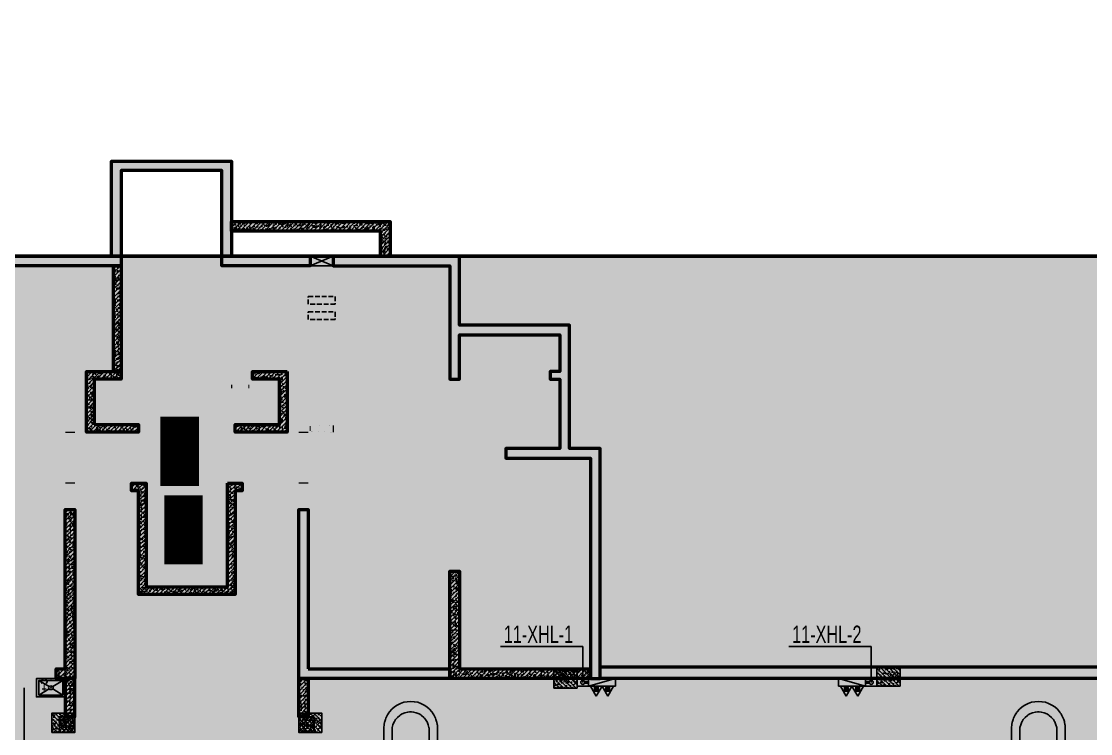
# Model space of a CAD drawing. Extents: x -1338203 to 1886333, y -530034 to 1031844.
# Drawn here: x 775003 to 802815, y -350583 to -332071 of the extents above; entities that cross this region are included whole.
import ezdxf

# ---------------------------------------------------------------- set-up
doc = ezdxf.new("R2010")
doc.units = 0
doc.header["$LTSCALE"] = 1000
doc.header["$MEASUREMENT"] = 0
doc.linetypes.add('M07预留预埋-B2$0$DASH', pattern=[0.35, 0.25, -0.1])
for name, color, linetype in [('0P-EQUIP-CW', 7, 'Continuous'), ('0P-PIPE-CW', 3, 'Continuous'), ('A-FIRE', 7, 'Continuous'), ('M07预留预埋-B2$0$0M-A-JGLD', 3, 'Continuous'), ('M07预留预埋-B2$0$0M-A-LD', 4, 'Continuous'), ('p-a-core', 1, 'Continuous'), ('S-07-墙柱B2_B1$0$0S-CC-LINE', 52, 'Continuous'), ('S-07-墙柱B2_B1$0$0S-CW-HATCH', 251, 'Continuous'), ('S-07-墙柱B2_B1$0$0S-CW-HATCH-UP', 251, 'Continuous'), ('S-07-墙柱B2_B1$0$0S-S-HOLE', 55, 'Continuous'), ('S001地下二墙柱$0$S001地下二墙柱$0$0S-CC-LINE', 52, 'Continuous'), ('S001地下二墙柱$0$S001地下二墙柱$0$0S-CW-HATCH', 251, 'Continuous'), ('S001地下二墙柱$0$S001地下二墙柱$0$0S-CW-HATCH-UP', 251, 'Continuous'), ('地面指向箭头', 7, 'Continuous'), ('负二层消火栓$0$负二层消火栓$0$0P-ACC-FH', 7, 'Continuous'), ('负二层消火栓$0$负二层消火栓$0$0P-DIM-FH', 3, 'Continuous'), ('负二层消火栓$0$负二层消火栓$0$0P-PIPE-FH', 1, 'Continuous'), ('负二层消火栓$0$负二层消火栓$0$0P-VPIPE-FH', 1, 'Continuous'), ('负二层消火栓$0$负二层消火栓$1$0P-EQUIP-FH', 7, 'Continuous'), ('负二层集水坑及排水沟$0$负二层集水坑及排水沟$0$0P-A-LEAD', 3, 'Continuous'), ('负二层集水坑及排水沟$0$负二层集水坑及排水沟$0$P001-预留预埋-B1$0$0A-O-FIXT', 6, 'Continuous')]:
    doc.layers.add(name, color=color, linetype=linetype)
doc.layers.add('p-h-walkable', color=7, linetype='Continuous', lineweight=70, true_color=0xf0f0f0)
doc.layers.add('S-07-墙柱B2_B1$0$0S-CW-LINE', color=7, linetype='Continuous', lineweight=50)
doc.layers.add('S001地下二墙柱$0$0S-CW-LINE', color=7, linetype='Continuous', lineweight=50)
doc.styles.add('负二层消火栓$0$负二层消火栓$0$AAD-S', font='aad-s.shx', dxfattribs={"width": 0.7, "bigfont": 'aad-hztxt.shx'})
pattern_1 = [(45, (758006.5994764189, -346860.9265781427), (-53.03300858899106, 53.03300858899107), []), (49.99999999999999, (758006.5994764189, -346860.9265781427), (215.178054780226, -18.82564049477853), [22.5, -247.5]), (355, (758006.5994764189, -346860.9265781427), (-41.6254000839, 225.6576401100035), [18, -198]), (100.4514, (758024.5309804189, -346862.4953801428), (173.5528145142065, 206.8318626182861), [19.122057, -210.3426336]), (46.18420000000002, (758006.5994764189, -346800.9265781427), (320.1723145876933, -49.65570429870542), [33.74999999999969, -371.2499999999976]), (96.6356, (758033.2804999189, -346805.0645702427), (280.398811664611, 292.2353612701325), [28.6830864, -315.5139]), (351.1842, (758006.5994764189, -346800.9265781427), (280.3985835400882, 292.2355802775974), [27, -297]), (21, (758036.5994764189, -346815.9265781427), (179.0721156355385, -120.7856671996016), [22.5, -247.5]), (326.0000000000001, (758036.5994764189, -346815.9265781427), (72.99459957647451, 217.5450135140559), [18, -198]), (71.4514, (758051.522146319, -346825.9920599427), (252.066788574447, 96.75914901298572), [19.122057, -210.3426336]), (37.50000000000001, (758006.5994764189, -346860.9265781427), (3.647956595187201, 99.86815614939344), [0, -195.6, 0, -201, 0, -198.75]), (7.499999999999999, (758006.5994764189, -346860.9265781427), (78.92086123264458, 118.3235135647081), [0, -114.6, 0, -191.1, 0, -75.75]), (327.5, (757939.699476419, -346860.9265781427), (160.1467308517227, -6.766461520313927), [0, -75, 0, -234, 0, -310.5]), (317.5, (757909.699476419, -346860.9265781427), (174.9558508027159, 30.03149469969532), [0, -97.5, 0, -155.4, 0, -220.5])]
pattern_2 = [(45, (758006.5994764189, -346860.9265781427), (-53.03300858899106, 53.03300858899107), []), (49.99999999999999, (758006.5994764189, -346860.9265781427), (215.178054780226, -18.82564049477853), [22.5, -247.5]), (355, (758006.5994764189, -346860.9265781427), (-41.6254000839, 225.6576401100035), [18, -198]), (100.4514, (758024.5309804189, -346862.4953801428), (173.5528145142065, 206.8318626182861), [19.122057, -210.3426336]), (46.18420000000002, (758006.5994764189, -346800.9265781427), (320.1723145876933, -49.65570429870542), [33.74999999999984, -371.2499999999987]), (96.6356, (758033.2804999189, -346805.0645702427), (280.398811664611, 292.2353612701325), [28.6830864, -315.5139]), (351.1842, (758006.5994764189, -346800.9265781427), (280.3985835400882, 292.2355802775974), [27, -297]), (21, (758036.5994764189, -346815.9265781427), (179.0721156355385, -120.7856671996016), [22.5, -247.5]), (326.0000000000001, (758036.5994764189, -346815.9265781427), (72.99459957647451, 217.5450135140559), [18, -198]), (71.4514, (758051.522146319, -346825.9920599427), (252.066788574447, 96.75914901298572), [19.122057, -210.3426336]), (37.50000000000001, (758006.5994764189, -346860.9265781427), (3.647956595187201, 99.86815614939344), [0, -195.6, 0, -201, 0, -198.75]), (7.499999999999999, (758006.5994764189, -346860.9265781427), (78.92086123264458, 118.3235135647081), [0, -114.6, 0, -191.1, 0, -75.75]), (327.5, (757939.699476419, -346860.9265781427), (160.1467308517227, -6.766461520313927), [0, -75, 0, -234, 0, -310.5]), (317.5, (757909.699476419, -346860.9265781427), (174.9558508027159, 30.03149469969532), [0, -97.5, 0, -155.4, 0, -220.5])]

# ---------------------------------------------------------------- blocks, each defined once
blk = doc.blocks.new('负二层集水坑及排水沟$0$负二层集水坑及排水沟$0$P001-预留预埋-B1$0$$lvtry$00000191')
at = {"color": 0}
for p, q in [((-250, -50, 1e-08), (-39.04344047215272, -218.7652476222793, 1e-08)), ((39.04344047215272, -218.7652476222793, 1e-08), (250, -50, 1e-08)), ((-250, -450, 1e-08), (-39.04344047215272, -281.2347523777207, 1e-08)), ((39.04344047215272, -281.2347523777244, 1e-08), (250, -450, 1e-08))]:
    blk.add_line(p, q, dxfattribs=at)
at = {"color": 0, "elevation": 1e-08}
for points in [[(300, -500), (300, 0), (-300, 0), (-300, -500)], [(250, -450), (250, -50), (-250, -50), (-250, -450)]]:
    blk.add_lwpolyline(points, close=True, dxfattribs=at)
at = {"color": 0}
blk.add_circle((0, -250, 1e-08), 50, dxfattribs=at)
for p in [(0, -50, 1e-08), (0, -250, 1e-08)]:
    blk.add_point(p, dxfattribs=at)
blk = doc.blocks.new('负二层集水坑及排水沟')
at = {"layer": '负二层集水坑及排水沟$0$负二层集水坑及排水沟$0$0P-A-LEAD'}
blk.add_line((8711.774340932956, -185780.0005658881), (8711.774340932956, -191994.5736528912), dxfattribs=at)
at = {"layer": '负二层集水坑及排水沟$0$负二层集水坑及排水沟$0$P001-预留预埋-B1$0$0A-O-FIXT', "xscale": 1.25, "yscale": 0.96}
blk.add_blockref('负二层集水坑及排水沟$0$负二层集水坑及排水沟$0$P001-预留预埋-B1$0$$lvtry$00000191', (9406.229653216898, -185540.0005656483, -9.999997671946885e-09), dxfattribs=at)
blk = doc.blocks.new('M07预留预埋-B2')
at = {"layer": 'M07预留预埋-B2$0$0M-A-JGLD'}
blk.add_lwpolyline([(24510.00016832619, 8690.000262464804, 0, 0, 0), (25110.00044202853, 8689.999737535662, 30, 30, 0), (25110.00015264278, 8440.00000186474, 0, 0, 0), (24510.00015253433, 8440, 30, 30, 0), (24510.00016832619, 8690.000262464804, 30, 30, 0)], format="xyseb", dxfattribs=at)
at = {"layer": 'M07预留预埋-B2$0$0M-A-LD', "linetype": 'M07预留预埋-B2$0$DASH', "ltscale": 0.5}
for points, elevation in [([(24459.99999999971, 7639.707312766695), (25159.99999999948, 7639.707312766695), (25159.99999999953, 7439.76648700342), (24459.99999999977, 7439.76648700342)], 1e-05), ([(24459.99999999959, 7239.477725648321), (25159.99999999936, 7239.477725648321), (25159.99999999942, 7039.536899885046), (24459.99999999965, 7039.536899885046)], 5e-06)]:
    blk.add_lwpolyline(points, close=True, dxfattribs=dict(at, elevation=elevation))
at = {"layer": 'M07预留预埋-B2$0$0M-A-LD', "elevation": 2600}
for points in [[(22465.00000095312, 5250.128775174613, 0, 0, 0), (22915.00000095423, 5250.128775172983, 30, 30, 0), (22915.00000091639, 5350.064387604361, 0, 0, 0), (22465.0000009909, 5350.064387605991, 30, 30, 0), (22465.00000095312, 5250.128775174613, 30, 30, 0)], [(25110.00000000055, 4110.00000000227, 0, 0, 0), (24509.99999999945, 4110.00000000064, 30, 30, 0), (24509.9999999991, 4290.00000000064, 0, 0, 0), (25109.99999992459, 4290.00000000227, 30, 30, 0), (25110.00000000055, 4110.00000000227, 30, 30, 0)]]:
    blk.add_lwpolyline(points, format="xyseb", dxfattribs=at)
at = {"layer": 'M07预留预埋-B2$0$0M-A-LD'}
for points in [[(18390.35576866608, 4109.928553435078, 0, 0, 0), (18390.35576767172, 2789.928553434263, 30, 30, 0), (18139.99999900023, 2789.999999999185, 0, 0, 0), (18140.3557676663, 4110.076112831943, 30, 30, 0), (18390.35576767172, 4109.928553435078, 30, 30, 0)], [(24460.00000099436, 4110, 0, 0, 0), (24460, 2789.999999999185, 30, 30, 0), (24209.64423132851, 2790.071446564107, 0, 0, 0), (24209.99999999459, 4110.147559396864, 30, 30, 0), (24460, 4110, 30, 30, 0)]]:
    blk.add_lwpolyline(points, format="xyseb", dxfattribs=at)
blk = doc.blocks.new('M001-预留预埋B2')
for p in [(-8358.767723182682, -183249.9998506577), (-8358.767723182682, -183249.999850658)]:
    blk.add_blockref('M07预留预埋-B2', p)
blk = doc.blocks.new('负二层消火栓$0$负二层消火栓$1$$TwtSys$00000546')
h = blk.add_hatch()
h.set_pattern_fill('ANSI31', color=256, scale=200, style=0)
h.set_pattern_definition([(45, (-38543.80223862439, -6670.830405693208), (-17.67766952966369, 17.67766952966369), [])])
h.paths.add_polyline_path([(-64.92232553117356, 173.7449990885525), (64.922325531159, 173.7449990885525), (64.922325531159, 43.90034802621994), (-64.92232553117356, 43.90034802621994)])
for points in [[(0, 343.6163707387423), (-198.3870041439732, 0), (198.3870041439732, 0)], [(-64.92232553117356, 173.7449990885525), (64.922325531159, 173.7449990885525), (64.922325531159, 43.90034802621994), (-64.92232553117356, 43.90034802621994)]]:
    blk.add_lwpolyline(points, close=True)
blk = doc.blocks.new('负二层消火栓$0$负二层消火栓$0$$TwtSys$00000434')
for p, q in [((-0.5, 0.5), (-0.5, -0.5)), ((-0.5, -0.5), (0.5, 0.5)), ((0.5, 0.5), (-0.5, 0.5)), ((0.5, -0.5), (0.5, 0.5)), ((-0.5, -0.5), (0.5, -0.5))]:
    blk.add_line(p, q)
blk.add_solid([(0.5, -0.5), (0.5, 0.5), (-0.5, -0.5)])
blk = doc.blocks.new('负二层消火栓')
at = {"layer": '负二层消火栓$0$负二层消火栓$0$0P-ACC-FH'}
for points, elevation in [([(24090.94880019815, -185739.9758755894), (24090.94880019815, -185539.9758755894), (23091.38023761392, -185539.9758755894), (23091.38023761392, -185739.9758755894)], -7.843934405345578e-09), ([(29891.63819663273, -185740.0017453785), (29891.63819663273, -185540.0017453785), (30891.20675921696, -185540.0017453785), (30891.20675921696, -185740.0017453785)], 1.287211060078963e-09)]:
    blk.add_lwpolyline(points, close=True, dxfattribs=dict(at, elevation=elevation))
at = {"layer": '负二层消火栓$0$负二层消火栓$0$0P-DIM-FH'}
for p, q in [((23240.949600133, -184704.6844681712), (21096.12732612703, -184704.6844681712)), ((23240.949600133, -185640.0006985178), (23240.949600133, -184704.6844681712)), ((30741.63739669789, -184704.6844681712), (28596.81512269191, -184704.6844681712)), ((30741.63739669789, -185640.0006985178), (30741.63739669789, -184704.6844681712))]:
    blk.add_line(p, q, dxfattribs=at)
at = {"layer": '负二层消火栓$0$负二层消火栓$0$0P-PIPE-FH', "linetype": 'Continuous', "const_width": 82.5}
for points in [[(23293.449600133, -185639.9748316533), (23390.94880019664, -185639.9748316522)], [(30689.13739669789, -185640.0007014433), (30591.63819663046, -185640.0007014439)]]:
    blk.add_lwpolyline(points, dxfattribs=at)
at = {"layer": '负二层消火栓$0$负二层消火栓$0$0P-VPIPE-FH', "linetype": 'Continuous'}
for centre in [(23240.949600133, -185639.9748316538), (30741.63739669789, -185640.000701443)]:
    blk.add_circle(centre, 52.5, dxfattribs=at)
at = {"layer": '负二层消火栓$0$负二层消火栓$0$0P-ACC-FH', "xscale": -700, "yscale": -200, "zscale": 700}
blk.add_blockref('负二层消火栓$0$负二层消火栓$0$$TwtSys$00000434', (23740.94880019815, -185639.9758755894), dxfattribs=at)
at = {"layer": '负二层消火栓$0$负二层消火栓$0$0P-ACC-FH', "xscale": -700, "yscale": 200, "zscale": 700, "rotation": 180}
blk.add_blockref('负二层消火栓$0$负二层消火栓$0$$TwtSys$00000434', (30241.63819663273, -185640.0017453785), dxfattribs=at)
at = {"layer": '负二层消火栓$0$负二层消火栓$1$0P-EQUIP-FH', "yscale": 0.75, "zscale": 0.75, "rotation": 180}
for p, xscale in [((23592.15847742732, -185739.97479682, 799.9981982302633), -0.75), ((23889.73898364336, -185739.97479682, 799.9981982302633), -0.75), ((30092.84801318753, -185740.0006666092, 799.9981982393944), 0.75), ((30390.42851940356, -185740.0006666092, 799.9981982393944), 0.75)]:
    blk.add_blockref('负二层消火栓$0$负二层消火栓$1$$TwtSys$00000546', p, dxfattribs=dict(at, xscale=xscale))
at = {"layer": '负二层消火栓$0$负二层消火栓$0$0P-DIM-FH', "color": 7, "style": '负二层消火栓$0$负二层消火栓$0$AAD-S', "width": 0.7}
for s, p in [('11-XHL-1', (21186.12732612703, -184614.6844681712)), ('11-XHL-2', (28686.81512269191, -184614.6844681712))]:
    blk.add_text(s, height=450, dxfattribs=at).set_placement(p)
blk = doc.blocks.new('$TwtSys$00000320')
at = {"const_width": 20}
for points in [[(0, 0), (0, -120.6503017997838)], [(-36.84670329549408, -83.04496303484302), (36.84670329549408, -83.04496303484302)]]:
    blk.add_lwpolyline(points, dxfattribs=at)
blk = doc.blocks.new('A$Ca805bf96')
at = {"layer": '0P-PIPE-CW', "linetype": 'Continuous'}
for centre in [(9231.232945273281, -185615.0132605009), (9231.368877148721, -185614.9945127204)]:
    blk.add_arc(centre, 74.99999999993295, 315, 225, dxfattribs=at)
at = {"layer": '0P-EQUIP-CW', "xscale": 1.5, "yscale": -1.5, "zscale": 1.5, "rotation": 180.0000000000463}
for p in [(9231.232945273281, -185690.0132605009), (9231.368877148721, -185689.9945127203)]:
    blk.add_blockref('$TwtSys$00000320', p, dxfattribs=at)
blk = doc.blocks.new('2-13')
blk.add_blockref('A$Ca805bf96', (766365.3666062295, -163610.6278328501))
blk = doc.blocks.new('JTDT')
at = {"layer": 'A-FIRE'}
h = blk.add_hatch(color=251, dxfattribs=at)
h.dxf.hatch_style = 1
h.paths.add_polyline_path([(189164.8465497005, 82916.4021456521), (189161.857891531, 82988.18672551343), (189158.8621242794, 82988.18672551343), (189146.9003825193, 83059.9713942383), (189143.9117243498, 83074.92881438648), (189125.9655571686, 83122.78271278203), (189113.9967063263, 83161.66388304089), (189105.0236227357, 83179.6170704409), (189081.1001392155, 83230.45962700574), (189072.127055625, 83245.4169582905), (189057.1695466132, 83269.34737316577), (189036.2347212625, 83299.25545983412), (189024.2658704202, 83317.20162701537), (189021.2772122507, 83320.1901074578), (189021.2772122507, 83323.18596357293), (188961.4549961941, 83388.98585142265), (188892.6660947209, 83448.80868952395), (188817.8856587444, 83499.65133495233), (188734.1392482594, 83541.52836132655), (188650.3928377745, 83571.43600367731), (188560.6627127766, 83586.39333496196), (188467.9361096187, 83592.37811583723), (188378.2052737126, 83586.39333496196), (188288.4744378066, 83571.43600367731), (188201.7393691521, 83541.52836132643), (188117.9865604931, 83499.65133495245), (188043.2132335988, 83448.80868952395), (187974.4179339516, 83388.98585142265), (187914.6014051608, 83323.18596357293), (187914.6014051608, 83320.1901074578), (187911.6063488173, 83317.20162701537), (187899.643896149, 83299.25545983424), (187881.6977289678, 83269.34737316589), (187863.7522726948, 83245.4169582905), (187857.7671363654, 83230.45962700574), (187830.8478855936, 83179.6170704409), (187821.874802003, 83161.66388304101), (187809.9137711511, 83122.78271278203), (187794.9562621394, 83074.92881438648), (187788.9782348922, 83059.97139423818), (187777.0100949581, 82988.18672551343), (187771.032067711, 82916.40214565198), (187771.032067711, 82895.46749802853), (187771.032067711, 82838.64051604236), (187771.032067711, 81938.33781154593), (187558.667430614, 81938.33781154593), (187558.667430614, 81935.3495088307), (187866.740219956, 80625.28179278027), (187875.7133035467, 80592.37811658718), (187881.6977289678, 80625.28179278027), (188189.771229218, 81935.34950883058), (187983.3910175422, 81935.3495088307), (187983.3910175422, 81938.33781154593), (187983.3910175422, 82838.64051604236), (187986.3860738856, 82895.4674980283), (187989.3747320551, 82916.4021456521), (188007.3208992364, 82988.18672551343), (188037.2288081776, 83059.9713942383), (188046.2018917683, 83074.92881438648), (188076.1169097918, 83122.78271278192), (188109.0134769026, 83161.66388304101), (188123.9709859143, 83179.61707044102), (188183.7932019709, 83230.45962700574), (188204.7287382298, 83245.4169582905), (188246.6047871052, 83269.34737316589), (188318.3894558301, 83299.25545983412), (188390.1741245549, 83317.20162701537), (188441.0168588469, 83320.1901074578), (188467.9361096187, 83323.18596357305), (188491.8667022211, 83320.19010745769), (188542.7165455953, 83317.20162701525), (188614.500503412, 83299.25545983412), (188686.2851721369, 83269.34737316577), (188728.1548228383, 83245.4169582905), (188749.0967572712, 83230.45962700574), (188808.9125751538, 83179.6170704409), (188823.8700841655, 83161.66388304101), (188856.7737603585, 83122.78271278203), (188886.6816692998, 83074.9288143866), (188895.6540419822, 83059.9713942383), (188925.5619509234, 82988.18672551343), (188943.5088290129, 82916.40214565198), (188946.5045962646, 82895.46749802842), (188949.4925435258, 82838.64051604236), (188949.4925435258, 80625.28179278027), (189167.83520787, 80625.28179278027), (189167.83520787, 82838.64051604236), (189167.83520787, 82895.46749802842)])
at = {"layer": '地面指向箭头', "color": 251, "linetype": 'Continuous'}
blk.add_lwpolyline([(189164.8465497005, 82916.4021456521), (189161.857891531, 82988.18672551343), (189158.8621242794, 82988.18672551343), (189146.9003825193, 83059.9713942383), (189143.9117243498, 83074.92881438648), (189125.9655571686, 83122.78271278203), (189113.9967063263, 83161.66388304089), (189105.0236227357, 83179.6170704409), (189081.1001392155, 83230.45962700574), (189072.127055625, 83245.4169582905), (189057.1695466132, 83269.34737316577), (189036.2347212625, 83299.25545983412), (189024.2658704202, 83317.20162701537), (189021.2772122507, 83320.1901074578), (189021.2772122507, 83323.18596357293), (188961.4549961941, 83388.98585142265), (188892.6660947209, 83448.80868952395), (188817.8856587444, 83499.65133495233), (188734.1392482594, 83541.52836132655), (188650.3928377745, 83571.43600367731), (188560.6627127766, 83586.39333496196), (188467.9361096187, 83592.37811583723), (188378.2052737126, 83586.39333496196), (188288.4744378066, 83571.43600367731), (188201.7393691521, 83541.52836132643), (188117.9865604931, 83499.65133495245), (188043.2132335988, 83448.80868952395), (187974.4179339516, 83388.98585142265), (187914.6014051608, 83323.18596357293), (187914.6014051608, 83320.1901074578), (187911.6063488173, 83317.20162701537), (187899.643896149, 83299.25545983424), (187881.6977289678, 83269.34737316589), (187863.7522726948, 83245.4169582905), (187857.7671363654, 83230.45962700574), (187830.8478855936, 83179.6170704409), (187821.874802003, 83161.66388304101), (187809.9137711511, 83122.78271278203), (187794.9562621394, 83074.92881438648), (187788.9782348922, 83059.97139423818), (187777.0100949581, 82988.18672551343), (187771.032067711, 82916.40214565198), (187771.032067711, 82895.46749802853), (187771.032067711, 82838.64051604236), (187771.032067711, 81938.33781154593), (187558.667430614, 81938.33781154593), (187558.667430614, 81935.3495088307), (187866.740219956, 80625.28179278027), (187875.7133035467, 80592.37811658718), (187881.6977289678, 80625.28179278027), (188189.771229218, 81935.34950883058), (187983.3910175422, 81935.3495088307), (187983.3910175422, 81938.33781154593), (187983.3910175422, 82838.64051604236), (187986.3860738856, 82895.4674980283), (187989.3747320551, 82916.4021456521), (188007.3208992364, 82988.18672551343), (188037.2288081776, 83059.9713942383), (188046.2018917683, 83074.92881438648), (188076.1169097918, 83122.78271278192), (188109.0134769026, 83161.66388304101), (188123.9709859143, 83179.61707044102), (188183.7932019709, 83230.45962700574), (188204.7287382298, 83245.4169582905), (188246.6047871052, 83269.34737316589), (188318.3894558301, 83299.25545983412), (188390.1741245549, 83317.20162701537), (188441.0168588469, 83320.1901074578), (188467.9361096187, 83323.18596357305), (188491.8667022211, 83320.19010745769), (188542.7165455953, 83317.20162701525), (188614.500503412, 83299.25545983412), (188686.2851721369, 83269.34737316577), (188728.1548228383, 83245.4169582905), (188749.0967572712, 83230.45962700574), (188808.9125751538, 83179.6170704409), (188823.8700841655, 83161.66388304101), (188856.7737603585, 83122.78271278203), (188886.6816692998, 83074.9288143866), (188895.6540419822, 83059.9713942383), (188925.5619509234, 82988.18672551343), (188943.5088290129, 82916.40214565198), (188946.5045962646, 82895.46749802842), (188949.4925435258, 82838.64051604236), (188949.4925435258, 80625.28179278027), (189167.83520787, 80625.28179278027), (189167.83520787, 82838.64051604236), (189167.83520787, 82895.46749802842), (189164.8465497005, 82916.4021456521)], dxfattribs=at)
blk = doc.blocks.new('A$C3d42903c')
at = {"layer": '地面指向箭头', "color": 251}
for p in [(184014.7685583391, 95899.01774950331), (200342.0213870517, 95899.01774950331)]:
    blk.add_blockref('JTDT', p, dxfattribs=at)

msp = doc.modelspace()

# ---------------------------------------------------------------- hatches: boundary and pattern name
at = {"layer": 'p-h-walkable', "ltscale": 0.002}
h = msp.add_hatch(color=256, dxfattribs=at)
h.dxf.hatch_style = 1
h.paths.add_polyline_path([(728556.4094088443, -320761.2911765109), (728556.3547588947, -348211.5017243018), (746356.3484443948, -348211.5017242723), (750916.3484443898, -338175.0097184044), (842896.3491870692, -338175.0097184044), (843211.3492125742, -349155.0095694998), (839116.3492611168, -349155.0095695712), (839116.3492611168, -377051.4870058745), (864906.3547584309, -377051.4870058745), (864906.3547584309, -390806.5711709709), (875856.3484613771, -395571.4871842109), (875856.348461363, -404751.4874804067), (834560.3103806074, -404751.4874803963), (839142.6757868899, -442064.2876435285), (869465.2134576387, -438340.3927054469), (871163.1928136485, -452166.5193397896), (873704.0511599232, -451854.4778597266), (877328.6078072718, -464960.3959546241), (761875.9874196091, -479139.0716770189), (761132.9487910755, -468418.2650628918), (764950.6384080613, -465209.0494699521), (763252.8257613134, -451384.280298188), (799242.4407485438, -446964.4145689445), (793807.3212043041, -404751.4870716078), (750756.3491663808, -404751.4872862076), (751556.349166161, -388854.9743852809), (648066.6070076446, -388604.4137855553), (648066.5844366426, -380374.4093295055), (641016.6027933541, -380374.4093186745), (641512.3361103976, -365348.1631979565), (660006.5996086108, -364574.4137855692), (660306.599609829, -340846.8171705838), (656406.6057762853, -340846.8171707173), (656406.6057762853, -336396.8171708743), (656656.3547443041, -340532.365631887), (656406.3547442622, -332417.3777717449), (712156.3557747989, -332417.3777717449), (712080.9374175866, -320761.2911765098)])
at = {"layer": 'S-07-墙柱B2_B1$0$0S-CW-HATCH'}
h = msp.add_hatch(color=256, dxfattribs=at)
h.dxf.hatch_style = 1
h.paths.add_polyline_path([(782516.5996447452, -338420.9265781426), (780216.5994764189, -338420.9265781426), (780216.5994764189, -335950.9265781426), (777596.5994764189, -335950.9265781426), (777596.5994764189, -338420.9265781426), (772416.5994764189, -338420.9265781426), (772416.5994764189, -343150.9265781426), (772216.5994764189, -343150.9265781426), (772216.5994764189, -338420.9265781426), (765096.5994764189, -338420.9265781426), (765096.5994764189, -343150.9265781426), (764896.5994764189, -343150.9265781426), (764896.5994764189, -338420.9265781426), (759716.5994764189, -338420.9265781426), (759716.5994764189, -335950.9265781426), (757096.5994764189, -335950.9265781426), (757096.5994764189, -338420.9265781426), (756116.5994764189, -338420.9265781426), (751166.5994764189, -338420.9265781426), (751166.5994764189, -341370.9265781426), (750916.5994764189, -341370.9265781426), (750916.5994764189, -340220.9265781426), (748306.5994764189, -340220.9265781426), (748306.5994764189, -341170.9265781426), (748556.5994764189, -341170.9265781426), (748556.5994764189, -341370.9265781426), (748306.5994764189, -341370.9265781426), (748306.5994764189, -343170.9265781426), (749706.5994764189, -343170.9265781426), (749706.5994764189, -343420.9265781426), (747506.5994764189, -343420.9265781426), (747506.5993150999, -346010.926578317), (747256.5993150999, -346010.926578317), (747256.5994764189, -343170.9265781426), (748056.5994764189, -343170.9265781426), (748056.5994764189, -339970.9265781426), (750916.5994764189, -339970.9265781426), (750916.5994764189, -338170.9265781426), (756116.5994764189, -338170.9265781426), (756846.5994764189, -338170.9265781426), (756846.5994764189, -335700.9265781426), (759966.5994764189, -335700.9265781426), (759966.5994764189, -338170.9265781426), (777346.5994764189, -338170.9265781426), (777346.5994764189, -335700.9265781426), (780466.5994764189, -335700.9265781426), (780466.5994764189, -338170.9265781426), (782516.5996447452, -338170.9265812591)])
h = msp.add_hatch(color=256, dxfattribs=at)
h.dxf.hatch_style = 1
h.paths.add_polyline_path([(780466.5994764254, -337270.926578143), (784596.4989231718, -337270.926578143), (784596.4989231718, -338170.9265781429), (784346.4989231718, -338170.9265781429), (784346.4989231718, -337520.926578143), (780466.5994764189, -337520.926578143)])
h = msp.add_hatch(color=256, dxfattribs=at)
h.dxf.hatch_style = 1
h.paths.add_polyline_path([(783116.5996290618, -338170.9265812591), (783116.5996290618, -338420.9265781426), (786146.5994764189, -338420.9265781426), (786146.5994764189, -341370.9265781426), (786396.5994764189, -341370.9265781426), (786396.5994764189, -340220.9265781426), (789006.5994764189, -340220.9265781426), (789006.5994764189, -341170.9265781426), (788756.5994764189, -341170.9265781426), (788756.5994764189, -341370.9265781426), (789006.5994764189, -341370.9265781426), (789006.5994764189, -343170.9265781429), (787606.5994764189, -343170.9265781429), (787606.5994764189, -343420.9265781429), (789806.5994764189, -343420.9265781429), (789806.5994764189, -349150.9265781426), (790056.5994764189, -349150.9265781426), (790056.5994764189, -343170.9265781429), (789256.5994764189, -343170.9265781429), (789256.5994764189, -339970.9265781426), (786396.5994764189, -339970.9265781426), (786396.5994764189, -338170.9265781426)])
h = msp.add_hatch(color=256, dxfattribs=at)
h.dxf.hatch_style = 1
h.paths.add_polyline_path([(777596.5994764189, -341170.9265781426), (777396.5994764189, -341170.9265781426), (777396.5994764189, -338420.9265781426), (777596.5994764189, -338420.9265781426)])
h = msp.add_hatch(color=256, dxfattribs=at)
h.dxf.hatch_style = 1
h.paths.add_polyline_path([(776896.5994764189, -342550.9265781426), (778046.5994764189, -342550.9265781426), (778046.5994764189, -342750.9265781426), (776696.5994764189, -342750.9265781426), (776696.5994764189, -341170.9265781426), (777596.5994764189, -341170.9265781426), (777596.5994764189, -341370.9265781426), (776896.5994764189, -341370.9265781426)])
h = msp.add_hatch(color=256, dxfattribs=at)
h.dxf.hatch_style = 1
h.paths.add_polyline_path([(781916.5994764189, -341170.9265781426), (781916.5994764189, -342750.9265781426), (780566.5994764189, -342750.9265781426), (780566.5994764189, -342550.9265781426), (781716.5994764189, -342550.9265781426), (781716.5994764189, -341370.9265781426), (781016.5994764189, -341370.9265781426), (781016.5994764189, -341170.9265781426)])
h = msp.add_hatch(color=256, dxfattribs=at)
h.dxf.hatch_style = 1
h.paths.add_polyline_path([(780366.5994764189, -344070.9265781426), (780746.5994764189, -344070.9265781426), (780746.5994764189, -344270.9265781426), (780566.5994764189, -344270.9265781426), (780566.5994764189, -346970.9265781426), (778046.5994764189, -346970.9265781426), (778046.5994764189, -344270.9265781426), (777866.5994764189, -344270.9265781426), (777866.5994764189, -344070.9265781426), (778246.5994764189, -344070.9265781426), (778246.5994764189, -346770.9265781426), (780366.5994764189, -346770.9265781426)])
h = msp.add_hatch(color=256, dxfattribs=at)
h.dxf.hatch_style = 1
h.paths.add_polyline_path([(776396.5994764189, -349150.9265781426), (775906.5994764189, -349150.9265781426), (775906.5994764189, -348900.9265781426), (776146.5994764189, -348900.9265781426), (776146.5994764189, -344760.9265781426), (776396.5994764189, -344760.9265781426)])
h = msp.add_hatch(color=256, dxfattribs=at)
h.dxf.hatch_style = 1
h.paths.add_polyline_path([(782466.5994764189, -348900.9265781426), (786146.5994764189, -348900.9265740307), (786146.5994764189, -349150.9265740307), (782216.5994764189, -349150.9265781426), (782216.5994764189, -344760.9265781426), (782466.5994764189, -344760.9265781426)])
h = msp.add_hatch(color=256, dxfattribs=at)
h.dxf.hatch_style = 1
h.paths.add_polyline_path([(786396.5994764189, -348900.9265781426), (789806.5994764189, -348900.9265782826), (789806.5994764189, -349150.9265782826), (786146.5994764189, -349150.9265781426), (786146.5994764189, -346360.9265781426), (786396.5994764189, -346360.9265781426)])
h = msp.add_hatch(color=256, dxfattribs=at)
h.dxf.hatch_style = 1
h.paths.add_polyline_path([(776396.5994764189, -349150.9265781426), (776146.5994764189, -349150.9265781426), (776146.5994764189, -350150.9265781426), (776396.5994764189, -350150.9265781426)])
h = msp.add_hatch(color=256, dxfattribs=at)
h.dxf.hatch_style = 1
h.paths.add_polyline_path([(782216.5994764189, -349150.9265781426), (782466.5994764189, -349150.9265781426), (782466.5994764189, -350150.9265781426), (782216.5994764189, -350150.9265781426)])
h = msp.add_hatch(color=256, dxfattribs=at)
h.dxf.hatch_style = 1
h.paths.add_polyline_path([(776396.5994764189, -350150.9265781426), (775996.5994764189, -350150.9265781426), (775996.5994764189, -350550.9265781426), (776396.5994764189, -350550.9265781426)])
h = msp.add_hatch(color=256, dxfattribs=at)
h.dxf.hatch_style = 1
h.paths.add_polyline_path([(782616.5994764189, -350150.9265781426), (782216.5994764189, -350150.9265781426), (782216.5994764189, -350550.9265781426), (782616.5994764189, -350550.9265781426)])
at = {"layer": 'S-07-墙柱B2_B1$0$0S-CW-HATCH-UP'}
h = msp.add_hatch(dxfattribs=at)
h.set_pattern_fill('钢筋混凝土', color=256, scale=30)
h.set_pattern_definition(pattern_2)
h.paths.add_polyline_path([(782516.5996447452, -338420.9265781426), (780216.5994764189, -338420.9265781426), (780216.5994764189, -335950.9265781426), (777596.5994764189, -335950.9265781426), (777596.5994764189, -338420.9265781426), (772416.5994764189, -338420.9265781426), (772416.5994764189, -343150.9265781426), (772216.5994764189, -343150.9265781426), (772216.5994764189, -338420.9265781426), (765096.5994764189, -338420.9265781426), (765096.5994764189, -343150.9265781426), (764896.5994764189, -343150.9265781426), (764896.5994764189, -338420.9265781426), (759716.5994764189, -338420.9265781426), (759716.5994764189, -335950.9265781426), (757096.5994764189, -335950.9265781426), (757096.5994764189, -338420.9265781426), (756116.5994764189, -338420.9265781426), (751166.5994764189, -338420.9265781426), (751166.5994764189, -341370.9265781426), (750916.5994764189, -341370.9265781426), (750916.5994764189, -340220.9265781426), (748306.5994764189, -340220.9265781426), (748306.5994764189, -341170.9265781426), (748556.5994764189, -341170.9265781426), (748556.5994764189, -341370.9265781426), (748306.5994764189, -341370.9265781426), (748306.5994764189, -343170.9265781426), (749706.5994764189, -343170.9265781426), (749706.5994764189, -343420.9265781426), (747506.5994764189, -343420.9265781426), (747506.5993150999, -346010.926578317), (747256.5993150999, -346010.926578317), (747256.5994764189, -343170.9265781426), (748056.5994764189, -343170.9265781426), (748056.5994764189, -339970.9265781426), (750916.5994764189, -339970.9265781426), (750916.5994764189, -338170.9265781426), (756116.5994764189, -338170.9265781426), (756846.5994764189, -338170.9265781426), (756846.5994764189, -335700.9265781426), (759966.5994764189, -335700.9265781426), (759966.5994764189, -338170.9265781426), (777346.5994764189, -338170.9265781426), (777346.5994764189, -335700.9265781426), (780466.5994764189, -335700.9265781426), (780466.5994764189, -338170.9265781426), (782516.5996447452, -338170.9265812591)])
h = msp.add_hatch(dxfattribs=at)
h.set_pattern_fill('钢筋混凝土', color=256, scale=30)
h.set_pattern_definition([(45, (-1835359.844164856, 404269.9239998705), (-53.03300858899106, 53.03300858899107), []), (49.99999999999999, (-1835359.844164856, 404269.9239998705), (215.178054780226, -18.82564049477853), [22.5, -247.5]), (355, (-1835359.844164856, 404269.9239998705), (-41.6254000839, 225.6576401100035), [18, -198]), (100.4514, (-1835341.912660856, 404268.3551978705), (173.5528145142065, 206.8318626182861), [19.122057, -210.3426336]), (46.18420000000002, (-1835359.844164856, 404329.9239998705), (320.1723145876933, -49.65570429870542), [33.74999999999979, -371.2499999999984]), (96.6356, (-1835333.163141356, 404325.7860077705), (280.398811664611, 292.2353612701325), [28.6830864, -315.5139]), (351.1842, (-1835359.844164856, 404329.9239998705), (280.3985835400882, 292.2355802775974), [27, -297]), (21, (-1835329.844164856, 404314.9239998705), (179.0721156355385, -120.7856671996016), [22.5, -247.5]), (326.0000000000001, (-1835329.844164856, 404314.9239998705), (72.99459957647451, 217.5450135140559), [18, -198]), (71.4514, (-1835314.921494956, 404304.8585180705), (252.066788574447, 96.75914901298572), [19.122057, -210.3426336]), (37.50000000000001, (-1835359.844164856, 404269.9239998705), (3.647956595187201, 99.86815614939344), [0, -195.6, 0, -201, 0, -198.75]), (7.499999999999999, (-1835359.844164856, 404269.9239998705), (78.92086123264458, 118.3235135647081), [0, -114.6, 0, -191.1, 0, -75.75]), (327.5, (-1835426.744164856, 404269.9239998705), (160.1467308517227, -6.766461520313927), [0, -75, 0, -234, 0, -310.5]), (317.5, (-1835456.744164856, 404269.9239998705), (174.9558508027159, 30.03149469969532), [0, -97.5, 0, -155.4, 0, -220.5])])
h.paths.add_polyline_path([(780466.5994764254, -337270.926578143), (784596.4989231718, -337270.926578143), (784596.4989231718, -338170.9265781429), (784346.4989231718, -338170.9265781429), (784346.4989231718, -337520.926578143), (780466.5994764189, -337520.926578143)])
h = msp.add_hatch(dxfattribs=at)
h.set_pattern_fill('钢筋混凝土', color=256, scale=30)
h.set_pattern_definition(pattern_2)
h.paths.add_polyline_path([(783116.5996290618, -338170.9265812591), (783116.5996290618, -338420.9265781426), (786146.5994764189, -338420.9265781426), (786146.5994764189, -341370.9265781426), (786396.5994764189, -341370.9265781426), (786396.5994764189, -340220.9265781426), (789006.5994764189, -340220.9265781426), (789006.5994764189, -341170.9265781426), (788756.5994764189, -341170.9265781426), (788756.5994764189, -341370.9265781426), (789006.5994764189, -341370.9265781426), (789006.5994764189, -343170.9265781429), (787606.5994764189, -343170.9265781429), (787606.5994764189, -343420.9265781429), (789806.5994764189, -343420.9265781429), (789806.5994764189, -349150.9265781426), (790056.5994764189, -349150.9265781426), (790056.5994764189, -343170.9265781429), (789256.5994764189, -343170.9265781429), (789256.5994764189, -339970.9265781426), (786396.5994764189, -339970.9265781426), (786396.5994764189, -338170.9265781426)])
h = msp.add_hatch(dxfattribs=at)
h.set_pattern_fill('钢筋混凝土', color=256, scale=30)
h.set_pattern_definition(pattern_1)
h.paths.add_polyline_path([(777596.5994764189, -341170.9265781426), (777396.5994764189, -341170.9265781426), (777396.5994764189, -338420.9265781426), (777596.5994764189, -338420.9265781426)])
h = msp.add_hatch(dxfattribs=at)
h.set_pattern_fill('钢筋混凝土', color=256, scale=30)
h.set_pattern_definition(pattern_1)
h.paths.add_polyline_path([(776896.5994764189, -342550.9265781426), (778046.5994764189, -342550.9265781426), (778046.5994764189, -342750.9265781426), (776696.5994764189, -342750.9265781426), (776696.5994764189, -341170.9265781426), (777596.5994764189, -341170.9265781426), (777596.5994764189, -341370.9265781426), (776896.5994764189, -341370.9265781426)])
h = msp.add_hatch(dxfattribs=at)
h.set_pattern_fill('钢筋混凝土', color=256, scale=30)
h.set_pattern_definition(pattern_1)
h.paths.add_polyline_path([(781916.5994764189, -341170.9265781426), (781916.5994764189, -342750.9265781426), (780566.5994764189, -342750.9265781426), (780566.5994764189, -342550.9265781426), (781716.5994764189, -342550.9265781426), (781716.5994764189, -341370.9265781426), (781016.5994764189, -341370.9265781426), (781016.5994764189, -341170.9265781426)])
h = msp.add_hatch(dxfattribs=at)
h.set_pattern_fill('钢筋混凝土', color=256, scale=30)
h.set_pattern_definition(pattern_1)
h.paths.add_polyline_path([(780366.5994764189, -344070.9265781426), (780746.5994764189, -344070.9265781426), (780746.5994764189, -344270.9265781426), (780566.5994764189, -344270.9265781426), (780566.5994764189, -346970.9265781426), (778046.5994764189, -346970.9265781426), (778046.5994764189, -344270.9265781426), (777866.5994764189, -344270.9265781426), (777866.5994764189, -344070.9265781426), (778246.5994764189, -344070.9265781426), (778246.5994764189, -346770.9265781426), (780366.5994764189, -346770.9265781426)])
h = msp.add_hatch(dxfattribs=at)
h.set_pattern_fill('钢筋混凝土', color=256, scale=30)
h.set_pattern_definition(pattern_1)
h.paths.add_polyline_path([(776396.5994764189, -349150.9265781426), (775906.5994764189, -349150.9265781426), (775906.5994764189, -348900.9265781426), (776146.5994764189, -348900.9265781426), (776146.5994764189, -344760.9265781426), (776396.5994764189, -344760.9265781426)])
h = msp.add_hatch(dxfattribs=at)
h.set_pattern_fill('钢筋混凝土', color=256, scale=30)
h.set_pattern_definition(pattern_1)
h.paths.add_polyline_path([(782466.5994764189, -348900.9265781426), (786146.5994764189, -348900.9265740307), (786146.5994764189, -349150.9265740307), (782216.5994764189, -349150.9265781426), (782216.5994764189, -344760.9265781426), (782466.5994764189, -344760.9265781426)])
h = msp.add_hatch(dxfattribs=at)
h.set_pattern_fill('钢筋混凝土', color=256, scale=30)
h.set_pattern_definition(pattern_1)
h.paths.add_polyline_path([(786396.5994764189, -348900.9265781426), (789806.5994764189, -348900.9265782826), (789806.5994764189, -349150.9265782826), (786146.5994764189, -349150.9265781426), (786146.5994764189, -346360.9265781426), (786396.5994764189, -346360.9265781426)])
h = msp.add_hatch(dxfattribs=at)
h.set_pattern_fill('钢筋混凝土', color=256, scale=30)
h.set_pattern_definition(pattern_1)
h.paths.add_polyline_path([(776396.5994764189, -349150.9265781426), (776146.5994764189, -349150.9265781426), (776146.5994764189, -350150.9265781426), (776396.5994764189, -350150.9265781426)])
h = msp.add_hatch(dxfattribs=at)
h.set_pattern_fill('钢筋混凝土', color=256, scale=30)
h.set_pattern_definition(pattern_1)
h.paths.add_polyline_path([(782216.5994764189, -349150.9265781426), (782466.5994764189, -349150.9265781426), (782466.5994764189, -350150.9265781426), (782216.5994764189, -350150.9265781426)])
h = msp.add_hatch(dxfattribs=at)
h.set_pattern_fill('钢筋混凝土', color=256, scale=30)
h.set_pattern_definition(pattern_1)
h.paths.add_polyline_path([(776396.5994764189, -350150.9265781426), (775996.5994764189, -350150.9265781426), (775996.5994764189, -350550.9265781426), (776396.5994764189, -350550.9265781426)])
h = msp.add_hatch(dxfattribs=at)
h.set_pattern_fill('钢筋混凝土', color=256, scale=30)
h.set_pattern_definition(pattern_1)
h.paths.add_polyline_path([(782616.5994764189, -350150.9265781426), (782216.5994764189, -350150.9265781426), (782216.5994764189, -350550.9265781426), (782616.5994764189, -350550.9265781426)])
at = {"layer": 'S001地下二墙柱$0$S001地下二墙柱$0$0S-CW-HATCH'}
h = msp.add_hatch(color=256, dxfattribs=at)
h.dxf.hatch_style = 1
h.paths.add_polyline_path([(789456.6057899217, -349400.9265762627), (789456.6057899217, -348900.9265762627), (788856.6057899217, -348900.9265762627), (788856.6057899217, -349400.9265762627)])
at = {"layer": 'S001地下二墙柱$0$S001地下二墙柱$0$0S-CW-HATCH', "ltscale": 0.002}
h = msp.add_hatch(color=256, dxfattribs=at)
h.dxf.hatch_style = 1
h.paths.add_polyline_path([(790056.5994757968, -348850.9265791879), (803756.6002184651, -348850.9265791879), (803756.6002184651, -349150.9265791879), (790056.5994757968, -349150.9265791879)])
at = {"layer": 'S001地下二墙柱$0$S001地下二墙柱$0$0S-CW-HATCH'}
h = msp.add_hatch(color=256, dxfattribs=at)
h.dxf.hatch_style = 1
h.paths.add_polyline_path([(797856.6057899217, -349350.9265762627), (797856.6057899217, -348850.9265762627), (797256.6057899217, -348850.9265762627), (797256.6057899217, -349350.9265762627)])
h = msp.add_hatch(color=256, dxfattribs=at)
h.dxf.hatch_style = 1
h.paths.add_polyline_path([(776396.5994756627, -350550.9265757384), (776396.5994756627, -350050.9265757384), (775796.5994756627, -350050.9265757384), (775796.5994756627, -350550.9265757384)])
h = msp.add_hatch(color=256, dxfattribs=at)
h.dxf.hatch_style = 1
h.paths.add_polyline_path([(782816.5994756552, -350550.9265757384), (782816.5994756552, -350050.9265757384), (782216.5994756552, -350050.9265757384), (782216.5994756552, -350550.9265757384)])
at = {"layer": 'S001地下二墙柱$0$S001地下二墙柱$0$0S-CW-HATCH-UP'}
h = msp.add_hatch(dxfattribs=at)
h.set_pattern_fill('钢筋混凝土', color=256, scale=30, angle=-90.00000000000001)
h.set_pattern_definition([(315, (798408.3327505956, -381711.6591787752), (53.03300858899107, 53.03300858899105), []), (320, (798408.3327505956, -381711.6591787752), (-18.82564049477857, -215.178054780226), [22.5, -247.5]), (265, (798408.3327505956, -381711.6591787752), (225.6576401100035, 41.62540008389996), [18, -198]), (10.45139999999999, (798406.7639485965, -381729.5906827752), (206.831862618286, -173.5528145142065), [19.122057, -210.3426336]), (316.1842, (798468.3327505956, -381711.6591787752), (-49.65570429870548, -320.1723145876933), [33.74999999999982, -371.2499999999986]), (6.635599999999986, (798464.1947584967, -381738.3402022753), (292.2353612701324, -280.3988116646111), [28.68308639999903, -315.5138999999845]), (261.1841999999999, (798468.3327505956, -381711.6591787752), (292.2355802775973, -280.3985835400882), [26.99999999999903, -296.9999999999845]), (291, (798453.3327505956, -381741.6591787752), (-120.7856671996017, -179.0721156355385), [22.5, -247.5]), (236, (798453.3327505956, -381741.6591787752), (217.5450135140559, -72.99459957647456), [18, -198]), (341.4514, (798443.2672687969, -381756.5818486752), (96.75914901298567, -252.066788574447), [19.122057, -210.3426336]), (307.5, (798408.3327505956, -381711.6591787752), (99.86815614939344, -3.647956595187219), [0, -195.5999999999986, 0, -200.9999999999986, 0, -198.7499999999986]), (277.5, (798408.3327505956, -381711.6591787752), (118.3235135647081, -78.92086123264461), [0, -114.6, 0, -191.1, 0, -75.74999999999999]), (237.5, (798408.3327505956, -381644.7591787752), (-6.766461520313956, -160.1467308517227), [0, -75, 0, -234, 0, -310.5]), (227.5, (798408.3327505956, -381614.7591787752), (30.03149469969529, -174.9558508027159), [0, -97.5, 0, -155.4, 0, -220.5])])
h.paths.add_polyline_path([(789456.6057899217, -349400.9265762627), (789456.6057899217, -348900.9265762627), (788856.6057899217, -348900.9265762627), (788856.6057899217, -349400.9265762627)])
at = {"layer": 'S001地下二墙柱$0$S001地下二墙柱$0$0S-CW-HATCH-UP', "ltscale": 0.002}
h = msp.add_hatch(dxfattribs=at)
h.set_pattern_fill('钢筋混凝土', color=256, scale=30)
h.set_pattern_definition([(45, (0.0004875729791820049, -9.213067824020982e-05), (-53.03300858899106, 53.03300858899107), []), (49.99999999999999, (0.0004875729791820049, -9.213067824020982e-05), (215.178054780226, -18.82564049477853), [22.5, -247.5]), (355, (0.0004875729791820049, -9.213067824020982e-05), (-41.6254000839, 225.6576401100035), [18, -198]), (100.4514, (17.93199157295749, -1.568894130701665), (173.5528145142065, 206.8318626182861), [19.122057, -210.3426336]), (46.18420000000002, (0.0004875729791820049, 59.99990786932176), (320.1723145876933, -49.65570429870542), [33.74999999999853, -371.2499999999882]), (96.6356, (26.68151107383892, 55.86191576934652), (280.398811664611, 292.2353612701325), [28.6830864, -315.5139]), (351.1842, (0.0004875729791820049, 59.99990786932176), (280.3985835400882, 292.2355802775974), [27, -297]), (21, (30.00048757297918, 44.99990786932176), (179.0721156355385, -120.7856671996016), [22.5, -247.5]), (326.0000000000001, (30.00048757297918, 44.99990786932176), (72.99459957647451, 217.5450135140559), [18, -198]), (71.4514, (44.92315747542307, 34.93442606931785), (252.066788574447, 96.75914901298572), [19.122057, -210.3426336]), (37.50000000000001, (0.0004875729791820049, -9.213067824020982e-05), (3.647956595187201, 99.86815614939344), [0, -195.6, 0, -201, 0, -198.75]), (7.499999999999999, (0.0004875729791820049, -9.213067824020982e-05), (78.92086123264458, 118.3235135647081), [0, -114.6, 0, -191.1, 0, -75.75]), (327.5, (-66.8995124255307, -9.213067824020982e-05), (160.1467308517227, -6.766461520313927), [0, -75, 0, -234, 0, -310.5]), (317.5, (-96.8995124255307, -9.213067824020982e-05), (174.9558508027159, 30.03149469969532), [0, -97.5, 0, -155.4, 0, -220.5])])
h.paths.add_polyline_path([(790056.5994757968, -348850.9265791879), (803756.6002184651, -348850.9265791879), (803756.6002184651, -349150.9265791879), (790056.5994757968, -349150.9265791879)])
at = {"layer": 'S001地下二墙柱$0$S001地下二墙柱$0$0S-CW-HATCH-UP'}
h = msp.add_hatch(dxfattribs=at)
h.set_pattern_fill('钢筋混凝土', color=256, scale=30, angle=-90.00000000000001)
h.set_pattern_definition([(315, (806808.3327505956, -381661.6591787752), (53.03300858899107, 53.03300858899105), []), (320, (806808.3327505956, -381661.6591787752), (-18.82564049477857, -215.178054780226), [22.5, -247.5]), (265, (806808.3327505956, -381661.6591787752), (225.6576401100035, 41.62540008389996), [18, -198]), (10.45139999999999, (806806.7639485965, -381679.5906827752), (206.831862618286, -173.5528145142065), [19.122057, -210.3426336]), (316.1842, (806868.3327505956, -381661.6591787752), (-49.65570429870548, -320.1723145876933), [33.74999999999982, -371.2499999999986]), (6.635599999999986, (806864.1947584967, -381688.3402022753), (292.2353612701324, -280.3988116646111), [28.68308639999903, -315.5138999999844]), (261.1841999999999, (806868.3327505956, -381661.6591787752), (292.2355802775973, -280.3985835400882), [26.99999999999903, -296.9999999999845]), (291, (806853.3327505956, -381691.6591787752), (-120.7856671996017, -179.0721156355385), [22.5, -247.5]), (236, (806853.3327505956, -381691.6591787752), (217.5450135140559, -72.99459957647456), [18, -198]), (341.4514, (806843.2672687969, -381706.5818486752), (96.75914901298567, -252.066788574447), [19.122057, -210.3426336]), (307.5, (806808.3327505956, -381661.6591787752), (99.86815614939344, -3.647956595187219), [0, -195.5999999999986, 0, -200.9999999999986, 0, -198.7499999999986]), (277.5, (806808.3327505956, -381661.6591787752), (118.3235135647081, -78.92086123264461), [0, -114.6, 0, -191.1, 0, -75.74999999999999]), (237.5, (806808.3327505956, -381594.7591787752), (-6.766461520313956, -160.1467308517227), [0, -75, 0, -234, 0, -310.5]), (227.5, (806808.3327505956, -381564.7591787752), (30.03149469969529, -174.9558508027159), [0, -97.5, 0, -155.4, 0, -220.5])])
h.paths.add_polyline_path([(797856.6057899217, -349350.9265762627), (797856.6057899217, -348850.9265762627), (797256.6057899217, -348850.9265762627), (797256.6057899217, -349350.9265762627)])
h = msp.add_hatch(dxfattribs=at)
h.set_pattern_fill('钢筋混凝土', color=256, scale=30, angle=-90.00000000000001)
h.set_pattern_definition([(315, (785348.3264363366, -382861.6591782509), (53.03300858899107, 53.03300858899105), []), (320, (785348.3264363366, -382861.6591782509), (-18.82564049477857, -215.178054780226), [22.5, -247.5]), (265, (785348.3264363366, -382861.6591782509), (225.6576401100035, 41.62540008389996), [18, -198]), (10.45139999999999, (785346.7576343357, -382879.5906822509), (206.831862618286, -173.5528145142065), [19.122057, -210.3426336]), (316.1842, (785408.3264363366, -382861.6591782509), (-49.65570429870548, -320.1723145876933), [33.74999999999982, -371.2499999999986]), (6.635599999999986, (785404.1884442358, -382888.3402017509), (292.2353612701324, -280.3988116646111), [28.68308639999903, -315.5138999999845]), (261.1841999999999, (785408.3264363366, -382861.6591782509), (292.2355802775973, -280.3985835400882), [26.99999999999904, -296.9999999999846]), (291, (785393.3264363366, -382891.6591782509), (-120.7856671996017, -179.0721156355385), [22.5, -247.5]), (236, (785393.3264363366, -382891.6591782509), (217.5450135140559, -72.99459957647456), [18, -198]), (341.4514, (785383.260954536, -382906.5818481509), (96.75914901298567, -252.066788574447), [19.122057, -210.3426336]), (307.5, (785348.3264363366, -382861.6591782509), (99.86815614939344, -3.647956595187219), [0, -195.5999999999986, 0, -200.9999999999986, 0, -198.7499999999986]), (277.5, (785348.3264363366, -382861.6591782509), (118.3235135647081, -78.92086123264461), [0, -114.6, 0, -191.1, 0, -75.74999999999999]), (237.5, (785348.3264363366, -382794.7591782509), (-6.766461520313956, -160.1467308517227), [0, -75, 0, -234, 0, -310.5]), (227.5, (785348.3264363366, -382764.7591782509), (30.03149469969529, -174.9558508027159), [0, -97.5, 0, -155.4, 0, -220.5])])
h.paths.add_polyline_path([(776396.5994756627, -350550.9265757384), (776396.5994756627, -350050.9265757384), (775796.5994756627, -350050.9265757384), (775796.5994756627, -350550.9265757384)])
h = msp.add_hatch(dxfattribs=at)
h.set_pattern_fill('钢筋混凝土', color=256, scale=30, angle=-90.00000000000001)
h.set_pattern_definition([(315, (791768.3264363292, -382861.6591782509), (53.03300858899107, 53.03300858899105), []), (320, (791768.3264363292, -382861.6591782509), (-18.82564049477857, -215.178054780226), [22.5, -247.5]), (265, (791768.3264363292, -382861.6591782509), (225.6576401100035, 41.62540008389996), [18, -198]), (10.45139999999999, (791766.7576343301, -382879.5906822509), (206.831862618286, -173.5528145142065), [19.122057, -210.3426336]), (316.1842, (791828.3264363292, -382861.6591782509), (-49.65570429870548, -320.1723145876933), [33.74999999999982, -371.2499999999986]), (6.635599999999986, (791824.1884442302, -382888.3402017509), (292.2353612701324, -280.3988116646111), [28.68308639999904, -315.5138999999846]), (261.1841999999999, (791828.3264363292, -382861.6591782509), (292.2355802775973, -280.3985835400882), [26.99999999999904, -296.9999999999847]), (291, (791813.3264363292, -382891.6591782509), (-120.7856671996017, -179.0721156355385), [22.5, -247.5]), (236, (791813.3264363292, -382891.6591782509), (217.5450135140559, -72.99459957647456), [18, -198]), (341.4514, (791803.2609545286, -382906.5818481509), (96.75914901298567, -252.066788574447), [19.122057, -210.3426336]), (307.5, (791768.3264363292, -382861.6591782509), (99.86815614939344, -3.647956595187219), [0, -195.5999999999986, 0, -200.9999999999986, 0, -198.7499999999986]), (277.5, (791768.3264363292, -382861.6591782509), (118.3235135647081, -78.92086123264461), [0, -114.6, 0, -191.1, 0, -75.74999999999999]), (237.5, (791768.3264363292, -382794.7591782509), (-6.766461520313956, -160.1467308517227), [0, -75, 0, -234, 0, -310.5]), (227.5, (791768.3264363292, -382764.7591782509), (30.03149469969529, -174.9558508027159), [0, -97.5, 0, -155.4, 0, -220.5])])
h.paths.add_polyline_path([(782816.5994756552, -350550.9265757384), (782816.5994756552, -350050.9265757384), (782216.5994756552, -350050.9265757384), (782216.5994756552, -350550.9265757384)])

# ---------------------------------------------------------------- linework, layer by layer
at = {"layer": 'p-a-core', "color": 3, "ltscale": 0.002, "const_width": 1000}
msp.add_lwpolyline([(779121.5, -342346), (779121.5, -344146)], dxfattribs=at)
at = {"layer": 'p-a-core', "ltscale": 0.002, "const_width": 1000, "elevation": -83050.00000000013}
msp.add_lwpolyline([(779218.06314184, -344386.4874765815), (779218.06314184, -346186.4874765815)], dxfattribs=at)
at = {"layer": 'p-h-walkable', "ltscale": 0.002, "const_width": 100, "elevation": -83050.00000000013}
msp.add_lwpolyline([(728556.3547588947, -348211.5017243018), (746356.3484443948, -348211.5017242723), (750916.3484443898, -338175.0097184044), (842896.3491870692, -338175.0097184044), (843211.3492125742, -349155.0095694998), (839116.3492611168, -349155.0095695712), (839116.3492611168, -377051.4870058745), (864906.3547584309, -377051.4870058745), (864906.3547584309, -390806.5711709709)], dxfattribs=at)
at = {"layer": 'S-07-墙柱B2_B1$0$0S-CC-LINE'}
for points in [[(776396.5994764189, -350150.9265781426), (775996.5994764189, -350150.9265781426), (775996.5994764189, -350550.9265781426), (776396.5994764189, -350550.9265781426)], [(782616.5994764189, -350150.9265781426), (782216.5994764189, -350150.9265781426), (782216.5994764189, -350550.9265781426), (782616.5994764189, -350550.9265781426)]]:
    msp.add_lwpolyline(points, close=True, dxfattribs=at)
at = {"layer": 'S-07-墙柱B2_B1$0$0S-CW-LINE'}
msp.add_lwpolyline([(759966.5994764189, -338170.9265781426), (777346.5994764189, -338170.9265781426), (777346.5994764189, -335700.9265781426), (780466.5994764189, -335700.9265781426), (780466.5994764189, -338170.9265781426), (782516.5996447452, -338170.9265812591), (782516.5996447452, -338420.9265781426), (780216.5994764189, -338420.9265781426), (780216.5994764189, -335950.9265781426), (777596.5994764189, -335950.9265781426), (777596.5994764189, -338420.9265781426), (772416.5994764189, -338420.9265781426)], dxfattribs=at)
for points in [[(780466.5994764254, -337270.926578143), (784596.4989231718, -337270.926578143), (784596.4989231718, -338170.9265781429), (784346.4989231718, -338170.9265781429), (784346.4989231718, -337520.926578143), (780466.5994764189, -337520.926578143)], [(783116.5996290618, -338170.9265812591), (783116.5996290618, -338420.9265781426), (786146.5994764189, -338420.9265781426), (786146.5994764189, -341370.9265781426), (786396.5994764189, -341370.9265781426), (786396.5994764189, -340220.9265781426), (789006.5994764189, -340220.9265781426), (789006.5994764189, -341170.9265781426), (788756.5994764189, -341170.9265781426), (788756.5994764189, -341370.9265781426), (789006.5994764189, -341370.9265781426), (789006.5994764189, -343170.9265781429), (787606.5994764189, -343170.9265781429), (787606.5994764189, -343420.9265781429), (789806.5994764189, -343420.9265781429), (789806.5994764189, -349150.9265781426), (790056.5994764189, -349150.9265781426), (790056.5994764189, -343170.9265781429), (789256.5994764189, -343170.9265781429), (789256.5994764189, -339970.9265781426), (786396.5994764189, -339970.9265781426), (786396.5994764189, -338170.9265781426)], [(777596.5994764189, -341170.9265781426), (777396.5994764189, -341170.9265781426), (777396.5994764189, -338420.9265781426), (777596.5994764189, -338420.9265781426)], [(776896.5994764189, -342550.9265781426), (778046.5994764189, -342550.9265781426), (778046.5994764189, -342750.9265781426), (776696.5994764189, -342750.9265781426), (776696.5994764189, -341170.9265781426), (777596.5994764189, -341170.9265781426), (777596.5994764189, -341370.9265781426), (776896.5994764189, -341370.9265781426)], [(781916.5994764189, -341170.9265781426), (781916.5994764189, -342750.9265781426), (780566.5994764189, -342750.9265781426), (780566.5994764189, -342550.9265781426), (781716.5994764189, -342550.9265781426), (781716.5994764189, -341370.9265781426), (781016.5994764189, -341370.9265781426), (781016.5994764189, -341170.9265781426)], [(780366.5994764189, -344070.9265781426), (780746.5994764189, -344070.9265781426), (780746.5994764189, -344270.9265781426), (780566.5994764189, -344270.9265781426), (780566.5994764189, -346970.9265781426), (778046.5994764189, -346970.9265781426), (778046.5994764189, -344270.9265781426), (777866.5994764189, -344270.9265781426), (777866.5994764189, -344070.9265781426), (778246.5994764189, -344070.9265781426), (778246.5994764189, -346770.9265781426), (780366.5994764189, -346770.9265781426)], [(776396.5994764189, -349150.9265781426), (775906.5994764189, -349150.9265781426), (775906.5994764189, -348900.9265781426), (776146.5994764189, -348900.9265781426), (776146.5994764189, -344760.9265781426), (776396.5994764189, -344760.9265781426)], [(782466.5994764189, -348900.9265781426), (786146.5994764189, -348900.9265740307), (786146.5994764189, -349150.9265740307), (782216.5994764189, -349150.9265781426), (782216.5994764189, -344760.9265781426), (782466.5994764189, -344760.9265781426)], [(786396.5994764189, -348900.9265781426), (789806.5994764189, -348900.9265782826), (789806.5994764189, -349150.9265782826), (786146.5994764189, -349150.9265781426), (786146.5994764189, -346360.9265781426), (786396.5994764189, -346360.9265781426)], [(776396.5994764189, -349150.9265781426), (776146.5994764189, -349150.9265781426), (776146.5994764189, -350150.9265781426), (776396.5994764189, -350150.9265781426)], [(782216.5994764189, -349150.9265781426), (782466.5994764189, -349150.9265781426), (782466.5994764189, -350150.9265781426), (782216.5994764189, -350150.9265781426)]]:
    msp.add_lwpolyline(points, close=True, dxfattribs=at)
at = {"layer": 'S-07-墙柱B2_B1$0$0S-S-HOLE'}
msp.add_lwpolyline([(782516.5996447452, -338170.9265812591), (783116.5996290618, -338170.9265812591), (783116.5996290618, -338420.9265781426), (782516.5996447452, -338420.9265781426)], close=True, dxfattribs=at)
for points in [[(783116.5996290618, -338170.9265812591), (782516.5996447452, -338420.9265781426)], [(783116.5996290618, -338420.9265781426), (782516.5996447452, -338170.9265812591)]]:
    msp.add_lwpolyline(points, dxfattribs=at)
at = {"layer": 'S001地下二墙柱$0$0S-CW-LINE'}
msp.add_lwpolyline([(790056.5994764189, -348850.9265791876), (803756.6002184651, -348850.9265791876), (803756.6002184651, -349150.926579188), (790056.5994764189, -349150.926579188)], close=True, dxfattribs=at)
at = {"layer": 'S001地下二墙柱$0$S001地下二墙柱$0$0S-CC-LINE', "color": 1}
for points in [[(789456.6057899217, -349400.9265762627), (789456.6057899217, -348900.9265762627), (788856.6057899217, -348900.9265762627), (788856.6057899217, -349400.9265762627)], [(797856.6057899217, -349350.9265762627), (797856.6057899217, -348850.9265762627), (797256.6057899217, -348850.9265762627), (797256.6057899217, -349350.9265762627)], [(776396.5994756627, -350550.9265757384), (776396.5994756627, -350050.9265757384), (775796.5994756627, -350050.9265757384), (775796.5994756627, -350550.9265757384)], [(782816.5994756552, -350550.9265757384), (782816.5994756552, -350050.9265757384), (782216.5994756552, -350050.9265757384), (782216.5994756552, -350550.9265757384)]]:
    msp.add_lwpolyline(points, close=True, dxfattribs=at)

# ---------------------------------------------------------------- block references
at = {"ltscale": 0.002}
for name, p in [('负二层集水坑及排水沟', (766365.3667119629, -163610.9266319074)), ('M001-预留预埋B2', (766365.3666062295, -163610.9262234796)), ('负二层消火栓', (766365.3667022258, -163610.9265942949)), ('A$C3d42903c', (412646.1906152107, -529238.6893982684))]:
    msp.add_blockref(name, p, dxfattribs=at)
at = {"color": 0, "ltscale": 0.002}
msp.add_blockref('M001-预留预埋B2', (766365.3667022258, -163610.9266348326), dxfattribs=at)
msp.add_blockref('2-13', (0, 0))

doc.saveas('drawing.dxf')
